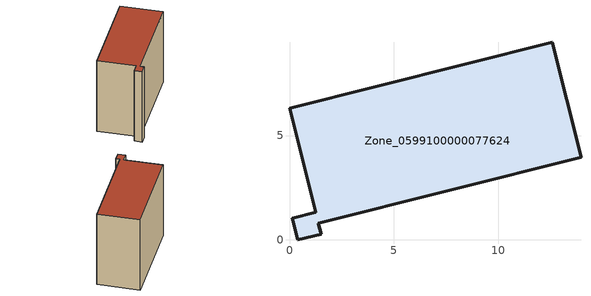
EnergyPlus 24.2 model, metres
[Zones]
Zone_0599100000077624
 floor ground (C_G): 0.4,0 0.13,1.04 1.25,1.33 0,6.32 12.59,9.48 13.97,3.95 1.39,0.8 1.51,0.28 z0
 wall outside (C_F): 0.13,1.04 0.4,0 1.51,0.28 1.39,0.8 13.97,3.95 12.59,9.48 0,6.32 1.25,1.33 0.13,1.04 z0:10.79
 roof outside (C_R): 13.97,3.95 12.59,9.48 0,6.32 1.25,1.33 0.13,1.04 0.4,0 1.51,0.28 1.39,0.8 z10.79
[BUILDING]
Pand.0599100000077624: North Axis=0; Terrain=City; Loads Convergence Tolerance Value=0.04; Temperature Convergence Tolerance Value=0.4; Solar Distribution=FullExterior; Maximum Number of Warmup Days=25; Minimum Number of Warmup Days=1
[Site:Location]
Rotterdam.The.Hague.AP_ZH_NLD Design_Conditions: Latitude=51.96; Longitude=4.45; Time Zone=1; Elevation=-4.5
[SITE:GROUNDTEMPERATURE:BUILDINGSURFACE]
18, 18, 18, 18, 18, 18, 18, 18, 18, 18, 18, 18
[MATERIAL] Thermal Absorptance=0.9; Solar Absorptance=0.7; Visible Absorptance=0.7
Name | Roughness | Thickness | Conductivity | Density | Specific Heat
G.TI.1992-2005 | MediumSmooth | 0.15 | 0.06 | 540 | 1210
F.TI.1992-2005 | Rough | 0.3 | 0.12 | 1920 | 840
R.TI.1992-2005 | MediumRough | 0.2 | 0.08 | 1500 | 1000
[CONSTRUCTION]
C_G: G.TI.1992-2005
C_F: F.TI.1992-2005
C_R: R.TI.1992-2005
[ZONE]
Zone_0599100000077624: Type=1; Multiplier=1; Ceiling Height=Autocalculate; Volume=Autocalculate; Floor Area=autocalculate; Part of Total Floor Area=Yes
[ZONEINFILTRATION:DESIGNFLOWRATE]
Infil_Zone_0599100000077624: Zone or ZoneList or Space or SpaceList=Zone_0599100000077624; Schedule=AlwaysOn; Design Flow Rate Calculation Method=Flow/Area; Flow Rate per Floor Area=0.0015; Constant Term Coefficient=1; Temperature Term Coefficient=0; Velocity Term Coefficient=0; Velocity Squared Term Coefficient=0
[HVACTEMPLATE:ZONE:IDEALLOADSAIRSYSTEM]
Zone_0599100000077624: Maximum Heating Supply Air Temperature=50; Minimum Cooling Supply Air Temperature=13; Maximum Heating Supply Air Humidity Ratio=0.0156; Minimum Cooling Supply Air Humidity Ratio=0.0077; Heating Limit=NoLimit; Cooling Limit=NoLimit; Dehumidification Control Type=ConstantSensibleHeatRatio; Cooling Sensible Heat Ratio=0.7; Dehumidification Setpoint=60; Humidification Control Type=None; Humidification Setpoint=30; Outdoor Air Method=None; Outdoor Air Flow Rate per Person=0.00944; Outdoor Air Flow Rate per Zone Floor Area=0; Outdoor Air Flow Rate per Zone=0; Demand Controlled Ventilation Type=None; Outdoor Air Economizer Type=NoEconomizer; Heat Recovery Type=None; Sensible Heat Recovery Effectiveness=0.7; Latent Heat Recovery Effectiveness=0.65
[ZONECONTROL:THERMOSTAT]
ThermostatControl_Zone_0599100000077624: Zone or ZoneList=Zone_0599100000077624; Control Type Schedule=DualSetpointControlType; Control 1=Thermostat_Zone_0599100000077624; Temperature Difference Between Cutout And Setpoint=0
[THERMOSTATSETPOINT:DUALSETPOINT]
Thermostat_Zone_0599100000077624: Heating Setpoint Temperature Schedule=HeatingSetpoint_Zone_0599100000077624; Cooling Setpoint Temperature Schedule=CoolingSetpoint_Zone_0599100000077624
[SCHEDULE:COMPACT]
HeatingSetpoint_Zone_0599100000077624: Through: 12/31, For: AllDays, Until: 24:00, 21
CoolingSetpoint_Zone_0599100000077624: Through: 12/31, For: AllDays, Until: 24:00, 24
DualSetpointControlType: Through: 12/31, For: AllDays, Until: 24:00, 4
AlwaysOn: Through: 12/31, For: AllDays, Until: 24:00, 1
